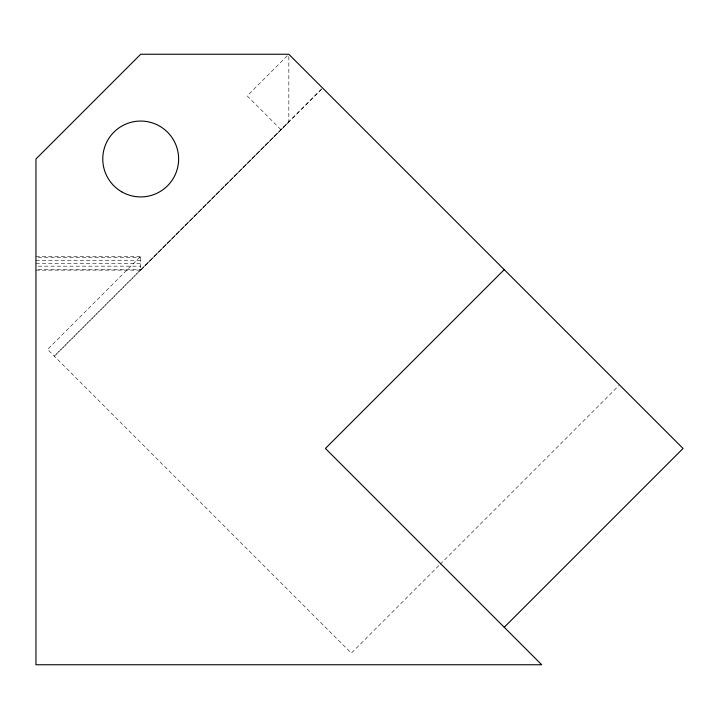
<?xml version="1.0" encoding="UTF-8"?>
<svg xmlns="http://www.w3.org/2000/svg" width="719" height="719" viewBox="0 0 719 719"><rect width="100%" height="100%" fill="white"/><g stroke="black" fill="none" stroke-linecap="round" stroke-linejoin="round"><path stroke-width="0.54" stroke-dasharray="3.6 2.7" d="M321.752 88.752L54.32 356.175L289.532 121.25M287.258 55.812L247.165 95.906L281.039 129.78M35.95 270.128L140.699 270.128L140.699 256.27L47.553 349.416L351.294 653.149L439.381 565.062M140.699 270.128L321.914 88.904M440.172 564.271L618.717 385.717M35.95 256.27L140.699 256.27M38.179 257.267L140.699 257.267M35.95 260.476L140.699 260.476M35.95 263.442L140.699 263.442M38.179 266.165L140.699 266.165M38.179 269.751L140.699 269.751M288.831 56.468L288.831 121.987"/><path stroke-width="1.08" d="M504.235 269.643L325.419 448.458L541.713 664.751L35.95 664.751L35.95 158.989L140.699 54.249L288.831 54.249L683.05 448.458L504.235 627.274M121.727 191.838A37.936 37.936 0 0 0 178.627 158.989A37.936 37.936 0 0 0 121.727 126.14A37.936 37.936 0 0 0 121.727 191.838"/></g></svg>
